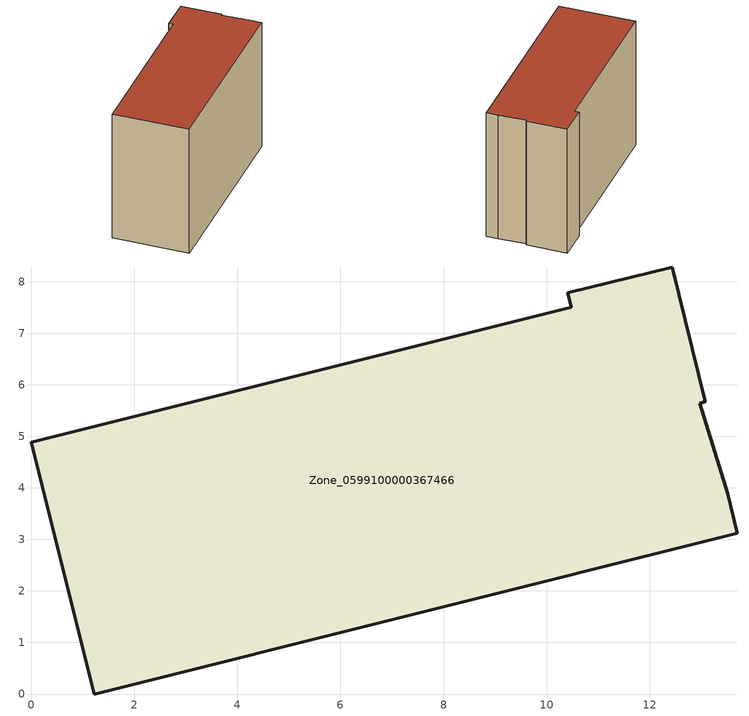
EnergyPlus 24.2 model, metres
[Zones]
Zone_0599100000367466
 floor ground (C_G): 13.08,5.67 12.97,5.64 13.51,3.88 13.7,3.12 1.22,0 0,4.89 10.47,7.5 10.4,7.78 12.44,8.29 z0
 wall outside (C_F): 1.22,0 13.7,3.12 13.51,3.88 12.97,5.64 13.08,5.67 12.44,8.29 10.4,7.78 10.47,7.5 0,4.89 1.22,0 z0:9
 roof outside (C_R): 12.97,5.64 13.08,5.67 12.44,8.29 10.4,7.78 10.47,7.5 0,4.89 1.22,0 13.7,3.12 13.51,3.88 z9
[BUILDING]
Pand.0599100000367466: North Axis=0; Terrain=City; Loads Convergence Tolerance Value=0.04; Temperature Convergence Tolerance Value=0.4; Solar Distribution=FullExterior; Maximum Number of Warmup Days=25; Minimum Number of Warmup Days=1
[Site:Location]
Rotterdam.The.Hague.AP_ZH_NLD Design_Conditions: Latitude=51.96; Longitude=4.45; Time Zone=1; Elevation=-4.5
[SITE:GROUNDTEMPERATURE:BUILDINGSURFACE]
18, 18, 18, 18, 18, 18, 18, 18, 18, 18, 18, 18
[MATERIAL] Thermal Absorptance=0.9; Solar Absorptance=0.7; Visible Absorptance=0.7
Name | Roughness | Thickness | Conductivity | Density | Specific Heat
G.TC.1992-2005 | MediumSmooth | 0.15 | 0.06 | 540 | 1210
F.TC.1992-2005 | Rough | 0.3 | 0.12 | 1920 | 840
R.TC.1992-2005 | MediumRough | 0.2 | 0.08 | 1500 | 1000
[CONSTRUCTION]
C_G: G.TC.1992-2005
C_F: F.TC.1992-2005
C_R: R.TC.1992-2005
[ZONE]
Zone_0599100000367466: Type=1; Multiplier=1; Ceiling Height=Autocalculate; Volume=Autocalculate; Floor Area=autocalculate; Part of Total Floor Area=Yes
[ZONEINFILTRATION:DESIGNFLOWRATE]
Infil_Zone_0599100000367466: Zone or ZoneList or Space or SpaceList=Zone_0599100000367466; Schedule=AlwaysOn; Design Flow Rate Calculation Method=Flow/Area; Flow Rate per Floor Area=0.0015; Constant Term Coefficient=1; Temperature Term Coefficient=0; Velocity Term Coefficient=0; Velocity Squared Term Coefficient=0
[HVACTEMPLATE:ZONE:IDEALLOADSAIRSYSTEM]
Zone_0599100000367466: Maximum Heating Supply Air Temperature=50; Minimum Cooling Supply Air Temperature=13; Maximum Heating Supply Air Humidity Ratio=0.0156; Minimum Cooling Supply Air Humidity Ratio=0.0077; Heating Limit=NoLimit; Cooling Limit=NoLimit; Dehumidification Control Type=ConstantSensibleHeatRatio; Cooling Sensible Heat Ratio=0.7; Dehumidification Setpoint=60; Humidification Control Type=None; Humidification Setpoint=30; Outdoor Air Method=None; Outdoor Air Flow Rate per Person=0.00944; Outdoor Air Flow Rate per Zone Floor Area=0; Outdoor Air Flow Rate per Zone=0; Demand Controlled Ventilation Type=None; Outdoor Air Economizer Type=NoEconomizer; Heat Recovery Type=None; Sensible Heat Recovery Effectiveness=0.7; Latent Heat Recovery Effectiveness=0.65
[ZONECONTROL:THERMOSTAT]
ThermostatControl_Zone_0599100000367466: Zone or ZoneList=Zone_0599100000367466; Control Type Schedule=DualSetpointControlType; Control 1=Thermostat_Zone_0599100000367466; Temperature Difference Between Cutout And Setpoint=0
[THERMOSTATSETPOINT:DUALSETPOINT]
Thermostat_Zone_0599100000367466: Heating Setpoint Temperature Schedule=HeatingSetpoint_Zone_0599100000367466; Cooling Setpoint Temperature Schedule=CoolingSetpoint_Zone_0599100000367466
[SCHEDULE:COMPACT]
HeatingSetpoint_Zone_0599100000367466: Through: 12/31, For: AllDays, Until: 24:00, 21
CoolingSetpoint_Zone_0599100000367466: Through: 12/31, For: AllDays, Until: 24:00, 24
DualSetpointControlType: Through: 12/31, For: AllDays, Until: 24:00, 4
AlwaysOn: Through: 12/31, For: AllDays, Until: 24:00, 1
